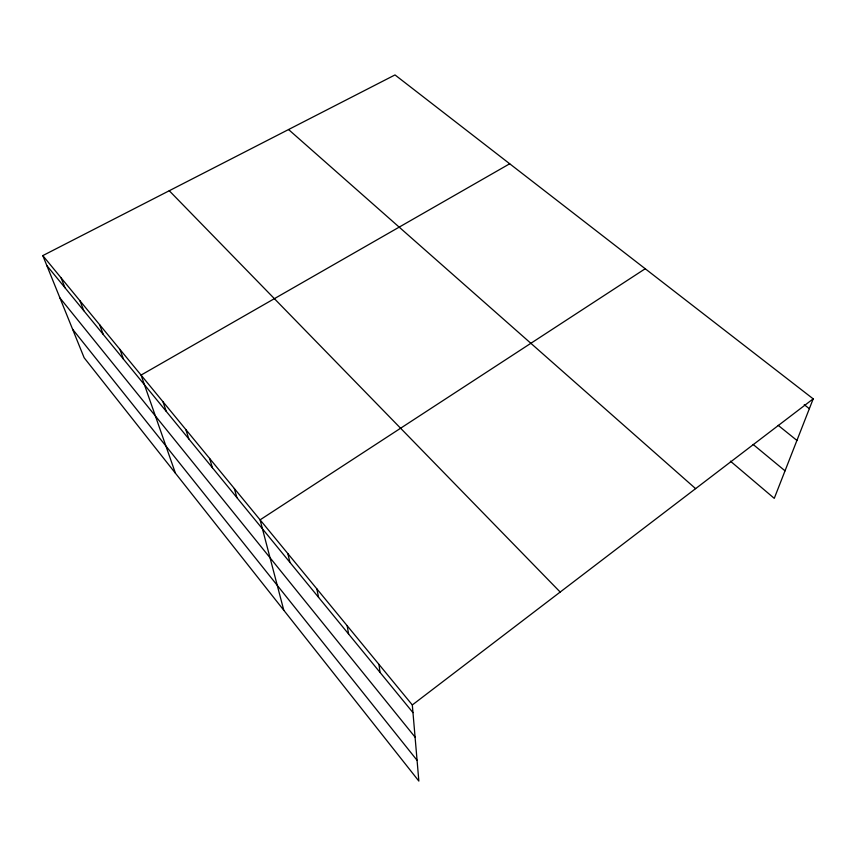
<?xml version="1.0" encoding="UTF-8"?>
<svg xmlns="http://www.w3.org/2000/svg" width="856" height="856" viewBox="0 0 856 856"><rect width="100%" height="100%" fill="white"/><g stroke="black" fill="none" stroke-linecap="round" stroke-linejoin="round"><path stroke-width="1.28" d="M42.8 255.602L412.314 704.959L418.851 781.068L84.145 357.765L42.8 255.602L395.001 74.932L813.2 398.853L774.263 498.353L730.403 461.149M412.314 704.959L813.2 398.853M645.221 268.741L260.096 519.849L283.785 610.253M509.705 163.774L141.058 375.089L175.437 473.218M804.233 404.685L809.348 408.687M778.19 425.346L796.925 440.433M753.13 444.446L785.027 470.832M288.558 129.534L695.607 488.637M169.253 190.738L560.188 592.052M46.834 265.574L412.977 712.631M59.931 297.942L415.085 737.144M72.589 329.228L417.075 760.331M61.054 277.804L64.981 287.734M79.972 300.798L83.781 310.685M99.585 324.649L103.266 334.471M119.926 349.398L123.467 359.145M163.004 401.785L166.225 411.34M185.827 429.541L188.855 438.978M209.581 458.42L212.406 467.729M234.319 488.498L236.919 497.657M287.83 553.575L289.906 562.36M316.827 588.832L318.593 597.392M347.172 625.736L348.606 634.029M378.962 664.406L380.032 672.399"/></g></svg>
